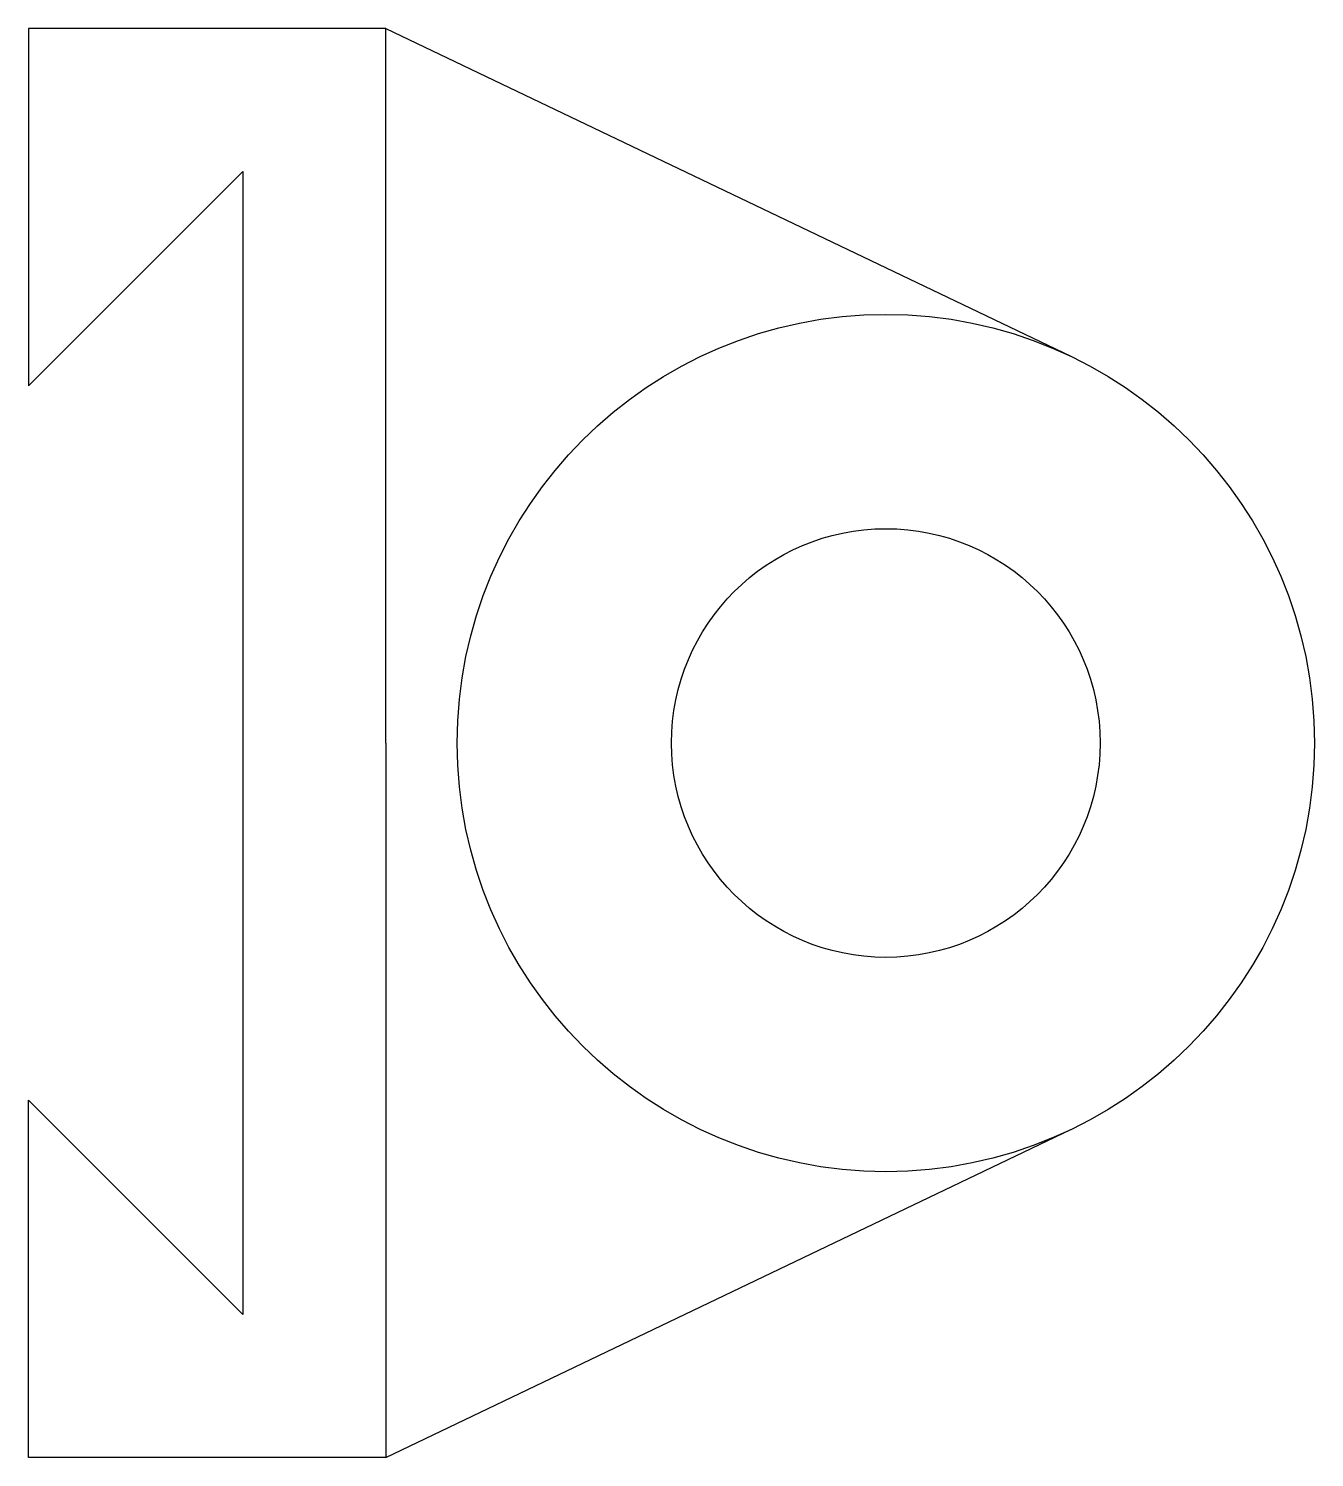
# Model space of a CAD drawing. Header units: millimetres. Extents: x 2722 to 2902, y 1491 to 1691.
import ezdxf

# ---------------------------------------------------------------- set-up
doc = ezdxf.new("R2010")
doc.units = ezdxf.units.MM

msp = doc.modelspace()

# ---------------------------------------------------------------- linework, layer by layer
for p, q in [((2772.22, 1690.68), (2722.22, 1690.68)), ((2722.22, 1690.68), (2722.22, 1640.68)), ((2772.22, 1590.68), (2772.22, 1690.68)), ((2772.22, 1690.68), (2868.11, 1644.81)), ((2722.22, 1640.68), (2752.22, 1670.68)), ((2752.22, 1670.68), (2752.22, 1510.68)), ((2772.22, 1590.68), (2772.22, 1490.68)), ((2722.22, 1490.68), (2722.22, 1540.68)), ((2722.22, 1540.68), (2752.22, 1510.68)), ((2772.22, 1490.68), (2868.11, 1536.56)), ((2772.22, 1490.68), (2722.22, 1490.68))]:
    msp.add_line(p, q)
for radius in [60, 30]:
    msp.add_circle((2842.22, 1590.68), radius)

doc.saveas('drawing.dxf')
